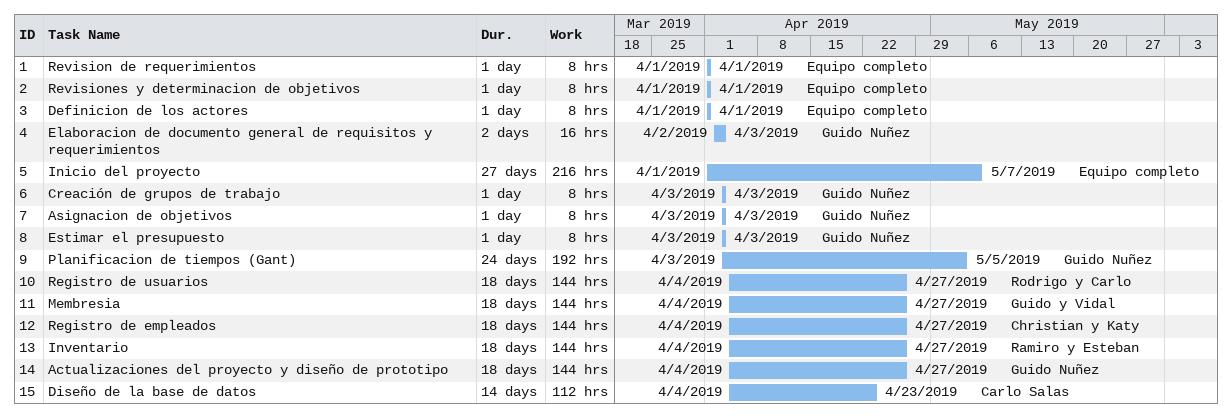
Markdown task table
| ID | Task | Duration | Start | Finish | Resources | Work (h) |
|---|---|---|---|---|---|---|
| 1 | Revision de requerimientos | 1d | 2019-04-01 | 2019-04-01 | Equipo completo | 8 |
| 2 | Revisiones y determinacion de objetivos | 1d | 2019-04-01 | 2019-04-01 | Equipo completo | 8 |
| 3 | Definicion de los actores | 1d | 2019-04-01 | 2019-04-01 | Equipo completo | 8 |
| 4 | Elaboracion de documento general de requisitos y requerimientos | 2d | 2019-04-02 | 2019-04-03 | Guido Nuñez | 16 |
| 5 | Inicio del proyecto | 27d | 2019-04-01 | 2019-05-07 | Equipo completo | 216 |
| 6 | Creación de grupos de trabajo | 1d | 2019-04-03 | 2019-04-03 | Guido Nuñez | 8 |
| 7 | Asignacion de objetivos | 1d | 2019-04-03 | 2019-04-03 | Guido Nuñez | 8 |
| 8 | Estimar el presupuesto | 1d | 2019-04-03 | 2019-04-03 | Guido Nuñez | 8 |
| 9 | Planificacion de tiempos (Gant) | 24d | 2019-04-03 | 2019-05-05 | Guido Nuñez | 192 |
| 10 | Registro de usuarios | 18d | 2019-04-04 | 2019-04-27 | Rodrigo y Carlo | 144 |
| 11 | Membresia | 18d | 2019-04-04 | 2019-04-27 | Guido y Vidal | 144 |
| 12 | Registro de empleados | 18d | 2019-04-04 | 2019-04-27 | Christian y Katy | 144 |
| 13 | Inventario | 18d | 2019-04-04 | 2019-04-27 | Ramiro y Esteban | 144 |
| 14 | Actualizaciones del proyecto y diseño de prototipo | 18d | 2019-04-04 | 2019-04-27 | Guido Nuñez | 144 |
| 15 | Diseño de la base de datos | 14d | 2019-04-04 | 2019-04-23 | Carlo Salas | 112 |
